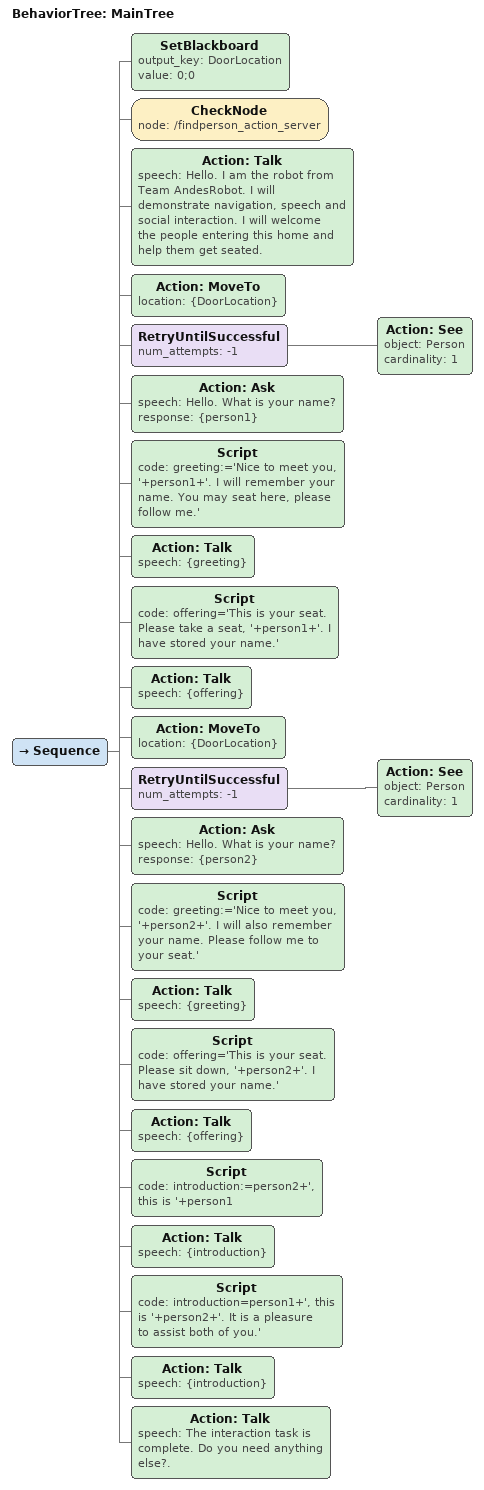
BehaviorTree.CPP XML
<?xml version="1.0"?>
<root main_tree_to_execute="MainTree" BTCPP_format="4">
    <BehaviorTree ID="MainTree">
        <Sequence>
            <SetBlackboard output_key="DoorLocation" value="0;0" />
	        <CheckNode node="/findperson_action_server"/>
            <Action ID="Talk" speech="Hello. I am the robot from Team AndesRobot. I will demonstrate navigation,
             speech and social interaction. I will welcome the people entering this home and help them get seated."/>
	        <Action ID="MoveTo" location="{DoorLocation}"/>
	        <RetryUntilSuccessful num_attempts="-1">
		        <Action ID="See" object="Person" cardinality="1"/>
	        </RetryUntilSuccessful>
            <Action ID="Ask" speech="Hello. What is your name?" response="{person1}"/>
            <Script code=" greeting:='Nice to meet you, '+person1+'. I will remember your name. You may seat here,
            please follow me.' " />
            <Action ID="Talk" speech="{greeting}"/>
            <Script code=" offering='This is your seat. Please take a seat, '+person1+'. I have stored your name.' " />
            <Action ID="Talk" speech="{offering}"/>

	        <Action ID="MoveTo" location="{DoorLocation}"/>
	        <RetryUntilSuccessful num_attempts="-1">
		        <Action ID="See" object="Person" cardinality="1"/>
	        </RetryUntilSuccessful>
            <Action ID="Ask" speech="Hello. What is your name?" response="{person2}"/>
            <Script code=" greeting:='Nice to meet you, '+person2+'. I will also remember your name. Please follow me to your seat.' " />
            <Action ID="Talk" speech="{greeting}"/>

            <Script code=" offering='This is your seat. Please sit down, '+person2+'. I have stored your name.' " />
            <Action ID="Talk" speech="{offering}"/>

            <Script code=" introduction:=person2+', this is '+person1 " />
            <Action ID="Talk" speech="{introduction}"/>
            <Script code=" introduction=person1+', this is '+person2+'. It is a pleasure to assist both of you.' " />
            <Action ID="Talk" speech="{introduction}"/>

            <Action ID="Talk" speech="The interaction task is complete. Do you need anything else?."/>

        </Sequence>
    </BehaviorTree>

</root>
